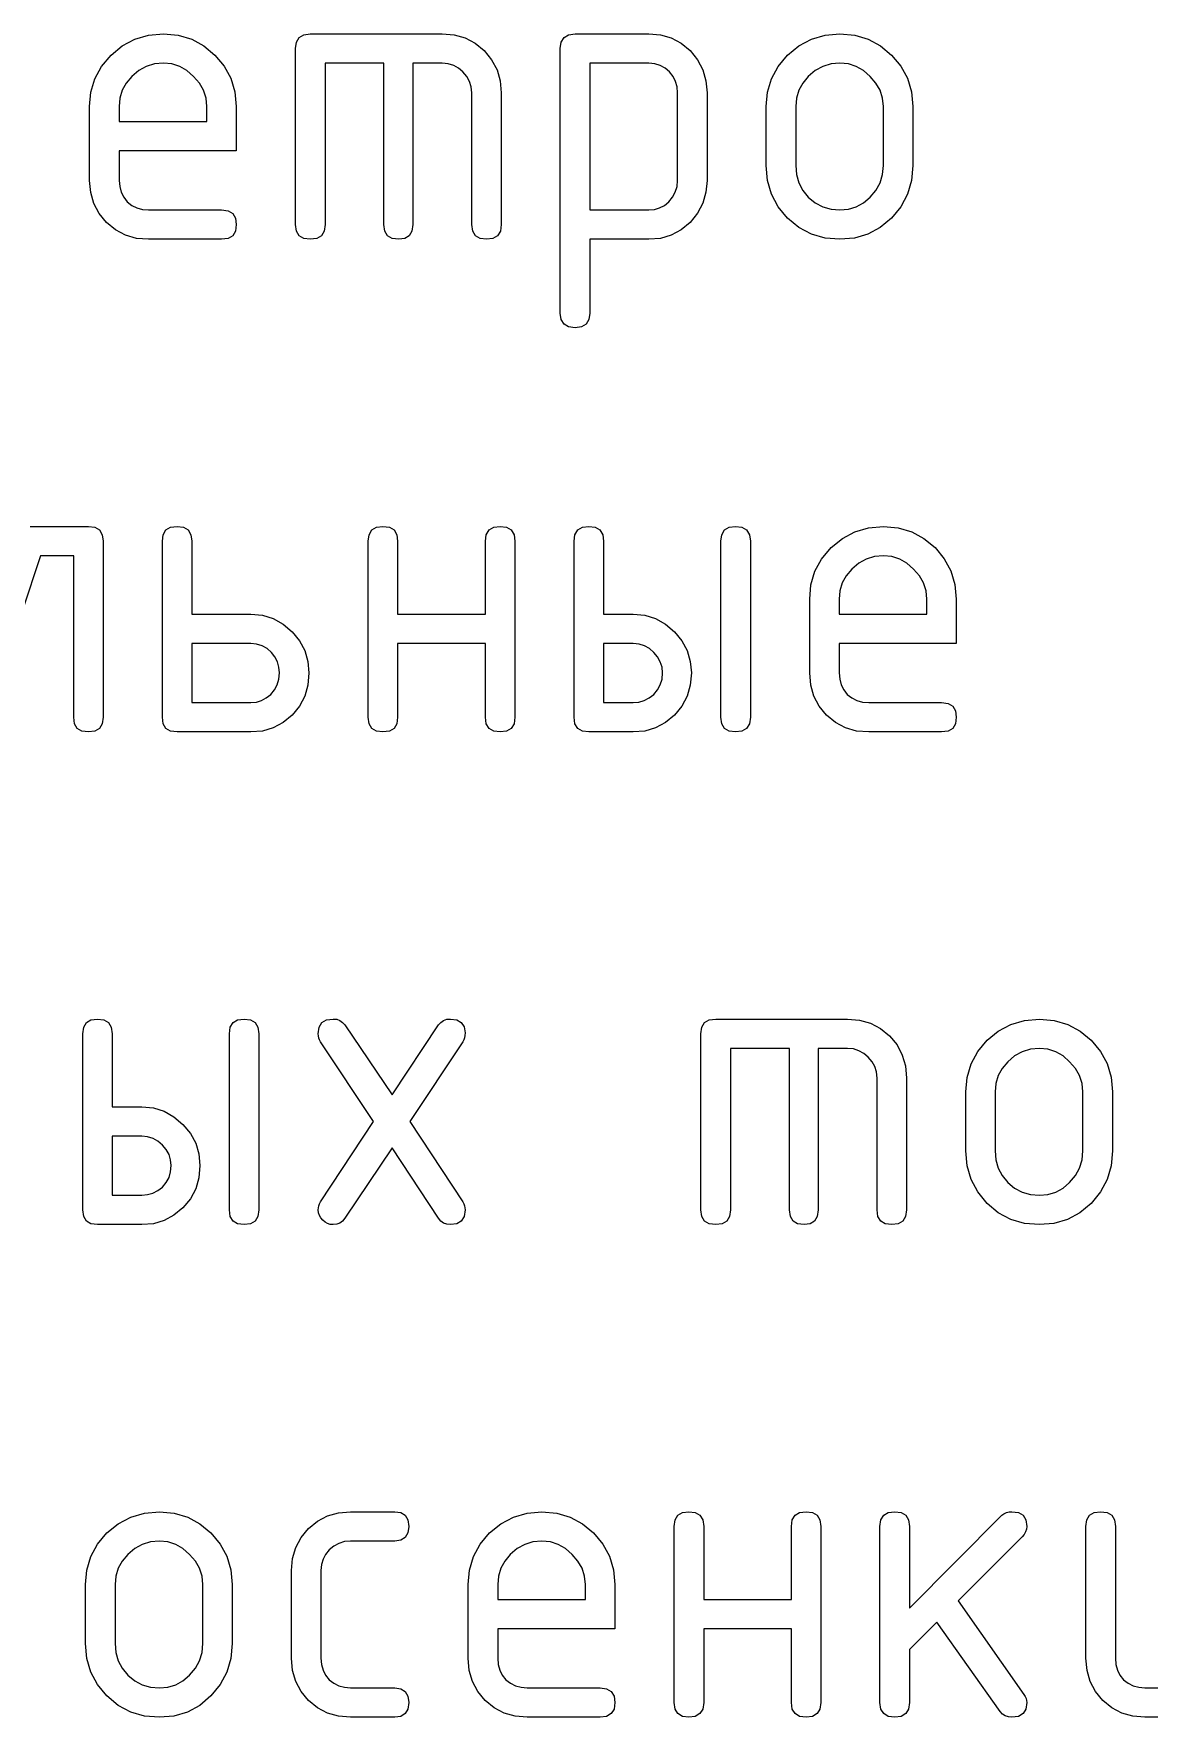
# Model space of a CAD drawing. Header units: millimetres. Extents: x 1 to 1188, y 1 to 840.
# Drawn here: x 1131.23 to 1139.57, y 36.9 to 49.49 of the extents above; entities that cross this region are included whole.
import ezdxf

# ---------------------------------------------------------------- set-up
doc = ezdxf.new("R2010")
doc.units = ezdxf.units.MM
doc.layers.add('GEOMETRY', color=7, linetype='Continuous')
doc.layers.add('TEXT_OUTLINE', color=7, linetype='Continuous')

msp = doc.modelspace()

# ---------------------------------------------------------------- linework, layer by layer
at = {"layer": 'GEOMETRY'}
for points in [[(1133.302, 49.487), (1134.289, 49.487)], [(1135.282, 49.487), (1135.833, 49.487)], [(1133.192, 48.06), (1133.192, 49.377)], [(1135.171, 47.398), (1135.171, 49.377)], [(1133.853, 48.06), (1133.853, 49.267), (1133.412, 49.267), (1133.412, 48.06)], [(1134.289, 49.267), (1134.068, 49.267), (1134.068, 48.06)], [(1135.392, 49.267), (1135.392, 48.17), (1135.833, 48.17)], [(1135.833, 49.267), (1135.392, 49.267)], [(1134.509, 48.06), (1134.509, 49.046)], [(1134.73, 49.046), (1134.73, 48.06)], [(1136.048, 48.391), (1136.048, 49.046)], [(1136.268, 49.046), (1136.268, 48.391)], [(1131.652, 48.391), (1131.652, 48.942)], [(1131.873, 48.942), (1131.873, 48.831), (1132.529, 48.831), (1132.529, 48.942)], [(1132.749, 48.942), (1132.749, 48.611), (1131.873, 48.611)], [(1136.711, 48.501), (1136.711, 48.942)], [(1136.931, 48.942), (1136.931, 48.501)], [(1137.587, 48.501), (1137.587, 48.942)], [(1137.808, 48.942), (1137.808, 48.501)], [(1131.873, 48.611), (1131.873, 48.391)], [(1132.093, 48.17), (1132.639, 48.17)], [(1132.639, 47.95), (1132.093, 47.95)], [(1135.833, 47.95), (1135.392, 47.95), (1135.392, 47.398)], [(1131.207, 45.804), (1131.643, 45.804)], [(1131.753, 45.694), (1131.753, 44.377)], [(1132.196, 44.377), (1132.196, 45.694)], [(1132.416, 45.694), (1132.416, 45.148), (1132.857, 45.148)], [(1133.735, 44.377), (1133.735, 45.694)], [(1133.955, 45.694), (1133.955, 45.148), (1134.611, 45.148), (1134.611, 45.694)], [(1134.832, 45.694), (1134.832, 44.377)], [(1135.274, 44.377), (1135.274, 45.694)], [(1135.495, 45.694), (1135.495, 45.148), (1135.715, 45.148)], [(1136.371, 44.377), (1136.371, 45.694)], [(1136.592, 45.694), (1136.592, 44.377)], [(1131.533, 44.377), (1131.533, 45.584), (1131.285, 45.584), (1130.871, 44.344)], [(1137.036, 44.708), (1137.036, 45.259)], [(1137.256, 45.259), (1137.256, 45.148), (1137.912, 45.148), (1137.912, 45.259)], [(1138.132, 45.259), (1138.132, 44.928), (1137.256, 44.928)], [(1132.857, 44.928), (1132.416, 44.928), (1132.416, 44.487), (1132.857, 44.487)], [(1133.955, 44.928), (1133.955, 44.377)], [(1134.611, 44.377), (1134.611, 44.928), (1133.955, 44.928)], [(1135.715, 44.928), (1135.495, 44.928), (1135.495, 44.487), (1135.715, 44.487)], [(1137.256, 44.928), (1137.256, 44.708)], [(1137.477, 44.487), (1138.022, 44.487)], [(1132.857, 44.267), (1132.306, 44.267)], [(1135.715, 44.267), (1135.385, 44.267)], [(1138.022, 44.267), (1137.477, 44.267)], [(1133.56, 42.077), (1133.913, 41.554), (1134.26, 42.077)], [(1136.333, 42.121), (1137.319, 42.121)], [(1131.601, 40.694), (1131.601, 42.011)], [(1131.821, 42.011), (1131.821, 41.465), (1132.042, 41.465)], [(1132.698, 40.694), (1132.698, 42.011)], [(1132.918, 42.011), (1132.918, 40.694)], [(1133.379, 40.754), (1133.775, 41.355), (1133.379, 41.951)], [(1134.442, 41.951), (1134.046, 41.355)], [(1136.222, 40.694), (1136.222, 42.011)], [(1136.884, 40.694), (1136.884, 41.901), (1136.443, 41.901), (1136.443, 40.694)], [(1137.319, 41.901), (1137.099, 41.901), (1137.099, 40.694)], [(1137.54, 40.694), (1137.54, 41.68)], [(1137.76, 41.68), (1137.76, 40.694)], [(1138.202, 41.135), (1138.202, 41.576)], [(1138.422, 41.576), (1138.422, 41.135)], [(1139.078, 41.135), (1139.078, 41.576)], [(1139.299, 41.576), (1139.299, 41.135)], [(1134.046, 41.355), (1134.442, 40.754)], [(1132.042, 41.245), (1131.821, 41.245), (1131.821, 40.804), (1132.042, 40.804)], [(1134.26, 40.633), (1133.913, 41.157), (1133.56, 40.633)], [(1132.042, 40.584), (1131.711, 40.584)], [(1133.603, 38.438), (1133.933, 38.438)], [(1137.782, 37.716), (1138.471, 38.411)], [(1136.022, 37.011), (1136.022, 38.328)], [(1136.243, 38.328), (1136.243, 37.782), (1136.899, 37.782), (1136.899, 38.328)], [(1137.119, 38.328), (1137.119, 37.011)], [(1137.561, 37.011), (1137.561, 38.328)], [(1137.782, 38.328), (1137.782, 37.716)], [(1139.101, 37.342), (1139.101, 38.328)], [(1139.321, 38.328), (1139.321, 37.342)], [(1139.542, 37.121), (1139.977, 37.121), (1139.977, 38.328)], [(1133.933, 38.218), (1133.603, 38.218)], [(1138.625, 38.251), (1138.146, 37.771), (1138.636, 37.071)], [(1131.622, 37.452), (1131.622, 37.893)], [(1131.843, 37.893), (1131.843, 37.452)], [(1132.499, 37.452), (1132.499, 37.893)], [(1132.719, 37.893), (1132.719, 37.452)], [(1133.162, 37.342), (1133.162, 37.997)], [(1133.382, 37.997), (1133.382, 37.342)], [(1134.483, 37.342), (1134.483, 37.893)], [(1134.703, 37.893), (1134.703, 37.782), (1135.359, 37.782), (1135.359, 37.893)], [(1135.58, 37.893), (1135.58, 37.562), (1134.703, 37.562)], [(1134.703, 37.562), (1134.703, 37.342)], [(1136.243, 37.562), (1136.243, 37.011)], [(1136.899, 37.011), (1136.899, 37.562), (1136.243, 37.562)], [(1138.46, 36.945), (1137.986, 37.612), (1137.782, 37.408), (1137.782, 37.011)], [(1133.603, 37.121), (1133.933, 37.121)], [(1134.924, 37.121), (1135.469, 37.121)], [(1133.933, 36.901), (1133.603, 36.901)], [(1135.469, 36.901), (1134.924, 36.901)], [(1140.088, 36.901), (1139.542, 36.901)]]:
    msp.add_lwpolyline(points, dxfattribs=at)
at = {"layer": 'TEXT_OUTLINE'}
for points in [[(1131.812, 49.328), (1131.896, 49.397), (1131.99, 49.447), (1132.092, 49.477), (1132.204, 49.487)], [(1132.204, 49.487), (1132.315, 49.477), (1132.416, 49.447), (1132.507, 49.397), (1132.589, 49.328)], [(1133.192, 49.377), (1133.199, 49.425), (1133.219, 49.46), (1133.253, 49.48), (1133.302, 49.487)], [(1134.289, 49.487), (1134.378, 49.479), (1134.46, 49.456), (1134.535, 49.416), (1134.603, 49.361)], [(1135.171, 49.377), (1135.178, 49.425), (1135.199, 49.46), (1135.233, 49.48), (1135.282, 49.487)], [(1135.833, 49.487), (1135.92, 49.479), (1136.001, 49.456), (1136.074, 49.416), (1136.142, 49.361)], [(1136.871, 49.328), (1136.955, 49.397), (1137.048, 49.447), (1137.151, 49.477), (1137.262, 49.487)], [(1137.262, 49.487), (1137.373, 49.477), (1137.474, 49.447), (1137.566, 49.397), (1137.648, 49.328)], [(1134.603, 49.361), (1134.658, 49.293), (1134.698, 49.218), (1134.722, 49.136), (1134.73, 49.046)], [(1136.142, 49.361), (1136.197, 49.293), (1136.237, 49.218), (1136.26, 49.136), (1136.268, 49.046)], [(1131.652, 48.942), (1131.662, 49.05), (1131.692, 49.151), (1131.742, 49.243), (1131.812, 49.328)], [(1132.204, 49.267), (1132.137, 49.261), (1132.075, 49.242), (1132.019, 49.211), (1131.967, 49.168)], [(1132.43, 49.168), (1132.38, 49.211), (1132.326, 49.242), (1132.267, 49.261), (1132.204, 49.267)], [(1132.589, 49.328), (1132.659, 49.245), (1132.709, 49.154), (1132.739, 49.053), (1132.749, 48.942)], [(1134.443, 49.201), (1134.41, 49.23), (1134.374, 49.25), (1134.333, 49.263), (1134.289, 49.267)], [(1135.987, 49.201), (1135.954, 49.23), (1135.918, 49.25), (1135.877, 49.263), (1135.833, 49.267)], [(1136.711, 48.942), (1136.721, 49.05), (1136.75, 49.151), (1136.8, 49.243), (1136.871, 49.328)], [(1137.262, 49.267), (1137.195, 49.261), (1137.134, 49.242), (1137.077, 49.211), (1137.025, 49.168)], [(1137.488, 49.168), (1137.438, 49.211), (1137.384, 49.242), (1137.326, 49.261), (1137.262, 49.267)], [(1137.648, 49.328), (1137.718, 49.245), (1137.768, 49.154), (1137.798, 49.053), (1137.808, 48.942)], [(1131.967, 49.168), (1131.925, 49.118), (1131.896, 49.064), (1131.879, 49.005), (1131.873, 48.942)], [(1132.529, 48.942), (1132.523, 49.005), (1132.504, 49.064), (1132.473, 49.118), (1132.43, 49.168)], [(1134.509, 49.046), (1134.505, 49.091), (1134.493, 49.131), (1134.472, 49.168), (1134.443, 49.201)], [(1136.048, 49.046), (1136.044, 49.091), (1136.033, 49.131), (1136.014, 49.168), (1135.987, 49.201)], [(1137.025, 49.168), (1136.984, 49.118), (1136.954, 49.064), (1136.937, 49.005), (1136.931, 48.942)], [(1137.587, 48.942), (1137.581, 49.005), (1137.562, 49.064), (1137.531, 49.118), (1137.488, 49.168)], [(1136.871, 48.109), (1136.8, 48.194), (1136.75, 48.287), (1136.721, 48.389), (1136.711, 48.501)], [(1136.931, 48.501), (1136.937, 48.434), (1136.954, 48.372), (1136.984, 48.316), (1137.025, 48.264)], [(1137.488, 48.264), (1137.531, 48.316), (1137.562, 48.372), (1137.581, 48.434), (1137.587, 48.501)], [(1137.808, 48.501), (1137.798, 48.389), (1137.768, 48.287), (1137.718, 48.194), (1137.648, 48.109)], [(1131.779, 48.076), (1131.723, 48.143), (1131.684, 48.218), (1131.66, 48.3), (1131.652, 48.391)], [(1131.873, 48.391), (1131.877, 48.345), (1131.888, 48.303), (1131.907, 48.265), (1131.934, 48.231)], [(1135.982, 48.231), (1136.011, 48.265), (1136.031, 48.303), (1136.044, 48.345), (1136.048, 48.391)], [(1136.268, 48.391), (1136.26, 48.303), (1136.237, 48.221), (1136.197, 48.146), (1136.142, 48.076)], [(1131.934, 48.231), (1131.968, 48.204), (1132.006, 48.185), (1132.048, 48.174), (1132.093, 48.17)], [(1135.833, 48.17), (1135.875, 48.174), (1135.914, 48.185), (1135.949, 48.204), (1135.982, 48.231)], [(1137.025, 48.264), (1137.077, 48.222), (1137.134, 48.193), (1137.195, 48.176), (1137.262, 48.17)], [(1137.262, 48.17), (1137.326, 48.176), (1137.384, 48.193), (1137.438, 48.222), (1137.488, 48.264)], [(1132.639, 48.17), (1132.687, 48.163), (1132.722, 48.142), (1132.742, 48.108), (1132.749, 48.06)], [(1137.262, 47.95), (1137.151, 47.959), (1137.048, 47.989), (1136.955, 48.039), (1136.871, 48.109)], [(1137.648, 48.109), (1137.563, 48.039), (1137.471, 47.989), (1137.371, 47.959), (1137.262, 47.95)], [(1132.093, 47.95), (1132.003, 47.957), (1131.921, 47.981), (1131.846, 48.02), (1131.779, 48.076)], [(1132.749, 48.06), (1132.742, 48.011), (1132.722, 47.977), (1132.687, 47.956), (1132.639, 47.95)], [(1133.302, 47.95), (1133.253, 47.956), (1133.219, 47.977), (1133.199, 48.011), (1133.192, 48.06)], [(1133.412, 48.06), (1133.405, 48.011), (1133.385, 47.977), (1133.35, 47.956), (1133.302, 47.95)], [(1133.964, 47.95), (1133.915, 47.956), (1133.88, 47.977), (1133.86, 48.011), (1133.853, 48.06)], [(1134.068, 48.06), (1134.062, 48.011), (1134.042, 47.977), (1134.009, 47.956), (1133.964, 47.95)], [(1134.619, 47.95), (1134.571, 47.956), (1134.536, 47.977), (1134.516, 48.011), (1134.509, 48.06)], [(1134.73, 48.06), (1134.723, 48.011), (1134.702, 47.977), (1134.667, 47.956), (1134.619, 47.95)], [(1136.142, 48.076), (1136.074, 48.02), (1136.001, 47.981), (1135.92, 47.957), (1135.833, 47.95)], [(1135.282, 47.288), (1135.233, 47.295), (1135.199, 47.316), (1135.178, 47.35), (1135.171, 47.398)], [(1135.392, 47.398), (1135.385, 47.35), (1135.364, 47.316), (1135.33, 47.295), (1135.282, 47.288)], [(1131.643, 45.804), (1131.691, 45.797), (1131.725, 45.777), (1131.746, 45.742), (1131.753, 45.694)], [(1132.196, 45.694), (1132.202, 45.742), (1132.223, 45.777), (1132.257, 45.797), (1132.306, 45.804)], [(1132.306, 45.804), (1132.354, 45.797), (1132.388, 45.777), (1132.409, 45.742), (1132.416, 45.694)], [(1133.735, 45.694), (1133.742, 45.742), (1133.762, 45.777), (1133.797, 45.797), (1133.845, 45.804)], [(1133.845, 45.804), (1133.893, 45.797), (1133.928, 45.777), (1133.948, 45.742), (1133.955, 45.694)], [(1134.611, 45.694), (1134.618, 45.742), (1134.639, 45.777), (1134.673, 45.797), (1134.722, 45.804)], [(1134.722, 45.804), (1134.77, 45.797), (1134.804, 45.777), (1134.825, 45.742), (1134.832, 45.694)], [(1135.274, 45.694), (1135.281, 45.742), (1135.302, 45.777), (1135.336, 45.797), (1135.385, 45.804)], [(1135.385, 45.804), (1135.433, 45.797), (1135.467, 45.777), (1135.488, 45.742), (1135.495, 45.694)], [(1136.371, 45.694), (1136.378, 45.742), (1136.398, 45.777), (1136.433, 45.797), (1136.481, 45.804)], [(1136.481, 45.804), (1136.529, 45.797), (1136.564, 45.777), (1136.585, 45.742), (1136.592, 45.694)], [(1137.195, 45.645), (1137.28, 45.714), (1137.373, 45.764), (1137.475, 45.794), (1137.587, 45.804)], [(1137.587, 45.804), (1137.698, 45.794), (1137.799, 45.764), (1137.89, 45.714), (1137.973, 45.645)], [(1137.036, 45.259), (1137.045, 45.367), (1137.075, 45.468), (1137.125, 45.56), (1137.195, 45.645)], [(1137.587, 45.584), (1137.52, 45.578), (1137.458, 45.559), (1137.402, 45.528), (1137.35, 45.485)], [(1137.813, 45.485), (1137.763, 45.528), (1137.709, 45.559), (1137.65, 45.578), (1137.587, 45.584)], [(1137.973, 45.645), (1138.042, 45.562), (1138.092, 45.471), (1138.122, 45.37), (1138.132, 45.259)], [(1137.35, 45.485), (1137.308, 45.435), (1137.279, 45.381), (1137.262, 45.322), (1137.256, 45.259)], [(1137.912, 45.259), (1137.906, 45.322), (1137.887, 45.381), (1137.856, 45.435), (1137.813, 45.485)], [(1132.857, 45.148), (1132.944, 45.14), (1133.025, 45.115), (1133.098, 45.074), (1133.166, 45.016)], [(1135.715, 45.148), (1135.803, 45.14), (1135.883, 45.115), (1135.957, 45.074), (1136.024, 45.016)], [(1133.166, 45.016), (1133.221, 44.949), (1133.261, 44.875), (1133.284, 44.795), (1133.292, 44.708)], [(1136.024, 45.016), (1136.079, 44.949), (1136.119, 44.875), (1136.143, 44.795), (1136.151, 44.708)], [(1133.011, 44.862), (1132.979, 44.891), (1132.942, 44.911), (1132.901, 44.924), (1132.857, 44.928)], [(1133.072, 44.708), (1133.068, 44.752), (1133.057, 44.792), (1133.038, 44.829), (1133.011, 44.862)], [(1135.87, 44.862), (1135.837, 44.891), (1135.8, 44.911), (1135.76, 44.924), (1135.715, 44.928)], [(1135.936, 44.708), (1135.932, 44.752), (1135.919, 44.792), (1135.899, 44.829), (1135.87, 44.862)], [(1133.006, 44.548), (1133.035, 44.582), (1133.055, 44.62), (1133.068, 44.662), (1133.072, 44.708)], [(1133.292, 44.708), (1133.284, 44.617), (1133.261, 44.535), (1133.221, 44.46), (1133.166, 44.393)], [(1135.87, 44.548), (1135.899, 44.582), (1135.919, 44.62), (1135.932, 44.662), (1135.936, 44.708)], [(1136.151, 44.708), (1136.143, 44.617), (1136.119, 44.535), (1136.079, 44.46), (1136.024, 44.393)], [(1137.162, 44.393), (1137.106, 44.46), (1137.067, 44.535), (1137.043, 44.617), (1137.036, 44.708)], [(1137.256, 44.708), (1137.26, 44.662), (1137.271, 44.62), (1137.29, 44.582), (1137.317, 44.548)], [(1132.857, 44.487), (1132.899, 44.491), (1132.938, 44.502), (1132.973, 44.521), (1133.006, 44.548)], [(1135.715, 44.487), (1135.758, 44.491), (1135.798, 44.502), (1135.835, 44.521), (1135.87, 44.548)], [(1137.317, 44.548), (1137.351, 44.521), (1137.389, 44.502), (1137.431, 44.491), (1137.477, 44.487)], [(1138.022, 44.487), (1138.07, 44.48), (1138.105, 44.459), (1138.125, 44.425), (1138.132, 44.377)], [(1131.643, 44.267), (1131.594, 44.273), (1131.56, 44.294), (1131.539, 44.328), (1131.533, 44.377)], [(1131.753, 44.377), (1131.746, 44.328), (1131.725, 44.294), (1131.691, 44.273), (1131.643, 44.267)], [(1132.306, 44.267), (1132.257, 44.273), (1132.223, 44.294), (1132.202, 44.328), (1132.196, 44.377)], [(1133.166, 44.393), (1133.098, 44.337), (1133.025, 44.298), (1132.944, 44.274), (1132.857, 44.267)], [(1133.845, 44.267), (1133.797, 44.273), (1133.762, 44.294), (1133.742, 44.328), (1133.735, 44.377)], [(1133.955, 44.377), (1133.948, 44.328), (1133.928, 44.294), (1133.893, 44.273), (1133.845, 44.267)], [(1134.722, 44.267), (1134.673, 44.273), (1134.639, 44.294), (1134.618, 44.328), (1134.611, 44.377)], [(1134.832, 44.377), (1134.825, 44.328), (1134.804, 44.294), (1134.77, 44.273), (1134.722, 44.267)], [(1135.385, 44.267), (1135.336, 44.273), (1135.302, 44.294), (1135.281, 44.328), (1135.274, 44.377)], [(1136.024, 44.393), (1135.957, 44.337), (1135.883, 44.298), (1135.803, 44.274), (1135.715, 44.267)], [(1136.481, 44.267), (1136.433, 44.273), (1136.398, 44.294), (1136.378, 44.328), (1136.371, 44.377)], [(1136.592, 44.377), (1136.585, 44.328), (1136.564, 44.294), (1136.529, 44.273), (1136.481, 44.267)], [(1137.477, 44.267), (1137.386, 44.274), (1137.304, 44.298), (1137.229, 44.337), (1137.162, 44.393)], [(1138.132, 44.377), (1138.125, 44.328), (1138.105, 44.294), (1138.07, 44.273), (1138.022, 44.267)], [(1131.601, 42.011), (1131.608, 42.059), (1131.628, 42.094), (1131.662, 42.114), (1131.711, 42.121)], [(1131.711, 42.121), (1131.759, 42.114), (1131.794, 42.094), (1131.814, 42.059), (1131.821, 42.011)], [(1132.698, 42.011), (1132.704, 42.059), (1132.725, 42.094), (1132.759, 42.114), (1132.808, 42.121)], [(1132.808, 42.121), (1132.856, 42.114), (1132.89, 42.094), (1132.911, 42.059), (1132.918, 42.011)], [(1133.362, 42.011), (1133.369, 42.059), (1133.389, 42.094), (1133.424, 42.114), (1133.472, 42.121)], [(1133.472, 42.121), (1133.5, 42.119), (1133.524, 42.11), (1133.544, 42.096), (1133.56, 42.077)], [(1134.26, 42.077), (1134.278, 42.096), (1134.299, 42.11), (1134.322, 42.119), (1134.349, 42.121)], [(1134.349, 42.121), (1134.397, 42.115), (1134.431, 42.095), (1134.452, 42.062), (1134.459, 42.017)], [(1136.222, 42.011), (1136.229, 42.059), (1136.25, 42.094), (1136.284, 42.114), (1136.333, 42.121)], [(1137.319, 42.121), (1137.409, 42.113), (1137.491, 42.09), (1137.566, 42.05), (1137.633, 41.995)], [(1138.362, 41.962), (1138.446, 42.031), (1138.539, 42.081), (1138.642, 42.111), (1138.753, 42.121)], [(1138.753, 42.121), (1138.864, 42.111), (1138.965, 42.081), (1139.057, 42.031), (1139.139, 41.962)], [(1133.379, 41.951), (1133.371, 41.965), (1133.366, 41.979), (1133.363, 41.995), (1133.362, 42.011)], [(1134.459, 42.017), (1134.458, 41.998), (1134.455, 41.981), (1134.45, 41.965), (1134.442, 41.951)], [(1137.633, 41.995), (1137.689, 41.927), (1137.728, 41.852), (1137.752, 41.77), (1137.76, 41.68)], [(1138.202, 41.576), (1138.212, 41.684), (1138.242, 41.785), (1138.292, 41.877), (1138.362, 41.962)], [(1139.139, 41.962), (1139.209, 41.879), (1139.259, 41.788), (1139.289, 41.687), (1139.299, 41.576)], [(1137.474, 41.835), (1137.441, 41.864), (1137.404, 41.884), (1137.364, 41.897), (1137.319, 41.901)], [(1137.54, 41.68), (1137.536, 41.725), (1137.523, 41.765), (1137.503, 41.802), (1137.474, 41.835)], [(1138.516, 41.802), (1138.475, 41.752), (1138.446, 41.698), (1138.428, 41.639), (1138.422, 41.576)], [(1138.753, 41.901), (1138.687, 41.895), (1138.625, 41.876), (1138.568, 41.845), (1138.516, 41.802)], [(1138.979, 41.802), (1138.93, 41.845), (1138.876, 41.876), (1138.817, 41.895), (1138.753, 41.901)], [(1139.078, 41.576), (1139.072, 41.639), (1139.054, 41.698), (1139.023, 41.752), (1138.979, 41.802)], [(1132.042, 41.465), (1132.129, 41.457), (1132.21, 41.432), (1132.283, 41.391), (1132.35, 41.333)], [(1132.35, 41.333), (1132.406, 41.266), (1132.445, 41.192), (1132.469, 41.112), (1132.477, 41.025)], [(1132.196, 41.179), (1132.163, 41.208), (1132.127, 41.228), (1132.086, 41.241), (1132.042, 41.245)], [(1132.262, 41.025), (1132.258, 41.069), (1132.246, 41.109), (1132.225, 41.146), (1132.196, 41.179)], [(1138.362, 40.743), (1138.292, 40.828), (1138.242, 40.921), (1138.212, 41.023), (1138.202, 41.135)], [(1138.422, 41.135), (1138.428, 41.068), (1138.446, 41.006), (1138.475, 40.95), (1138.516, 40.898)], [(1138.979, 40.898), (1139.023, 40.95), (1139.054, 41.006), (1139.072, 41.068), (1139.078, 41.135)], [(1139.299, 41.135), (1139.289, 41.023), (1139.259, 40.921), (1139.209, 40.828), (1139.139, 40.743)], [(1132.196, 40.865), (1132.225, 40.899), (1132.246, 40.937), (1132.258, 40.979), (1132.262, 41.025)], [(1132.477, 41.025), (1132.469, 40.934), (1132.445, 40.852), (1132.406, 40.777), (1132.35, 40.71)], [(1132.042, 40.804), (1132.084, 40.808), (1132.124, 40.819), (1132.161, 40.838), (1132.196, 40.865)], [(1138.516, 40.898), (1138.568, 40.856), (1138.625, 40.827), (1138.687, 40.81), (1138.753, 40.804)], [(1138.753, 40.804), (1138.817, 40.81), (1138.876, 40.827), (1138.93, 40.856), (1138.979, 40.898)], [(1131.711, 40.584), (1131.662, 40.59), (1131.628, 40.611), (1131.608, 40.645), (1131.601, 40.694)], [(1132.35, 40.71), (1132.283, 40.654), (1132.21, 40.615), (1132.129, 40.591), (1132.042, 40.584)], [(1132.808, 40.584), (1132.759, 40.59), (1132.725, 40.611), (1132.704, 40.645), (1132.698, 40.694)], [(1132.918, 40.694), (1132.911, 40.645), (1132.89, 40.611), (1132.856, 40.59), (1132.808, 40.584)], [(1133.362, 40.694), (1133.363, 40.71), (1133.366, 40.725), (1133.371, 40.74), (1133.379, 40.754)], [(1133.395, 40.617), (1133.381, 40.634), (1133.37, 40.652), (1133.364, 40.672), (1133.362, 40.694)], [(1134.459, 40.694), (1134.452, 40.645), (1134.431, 40.611), (1134.397, 40.59), (1134.349, 40.584)], [(1134.442, 40.754), (1134.45, 40.74), (1134.455, 40.725), (1134.458, 40.71), (1134.459, 40.694)], [(1136.333, 40.584), (1136.284, 40.59), (1136.25, 40.611), (1136.229, 40.645), (1136.222, 40.694)], [(1136.443, 40.694), (1136.436, 40.645), (1136.415, 40.611), (1136.381, 40.59), (1136.333, 40.584)], [(1136.994, 40.584), (1136.945, 40.59), (1136.911, 40.611), (1136.891, 40.645), (1136.884, 40.694)], [(1137.099, 40.694), (1137.092, 40.645), (1137.072, 40.611), (1137.039, 40.59), (1136.994, 40.584)], [(1137.65, 40.584), (1137.601, 40.59), (1137.567, 40.611), (1137.546, 40.645), (1137.54, 40.694)], [(1137.76, 40.694), (1137.753, 40.645), (1137.732, 40.611), (1137.698, 40.59), (1137.65, 40.584)], [(1138.753, 40.584), (1138.642, 40.593), (1138.539, 40.623), (1138.446, 40.673), (1138.362, 40.743)], [(1139.139, 40.743), (1139.055, 40.673), (1138.962, 40.623), (1138.862, 40.593), (1138.753, 40.584)], [(1133.472, 40.584), (1133.45, 40.586), (1133.431, 40.592), (1133.412, 40.602), (1133.395, 40.617)], [(1133.56, 40.633), (1133.544, 40.611), (1133.524, 40.596), (1133.5, 40.587), (1133.472, 40.584)], [(1134.349, 40.584), (1134.322, 40.587), (1134.299, 40.596), (1134.278, 40.611), (1134.26, 40.633)], [(1131.782, 38.279), (1131.866, 38.348), (1131.96, 38.398), (1132.062, 38.428), (1132.174, 38.438)], [(1132.174, 38.438), (1132.285, 38.428), (1132.386, 38.398), (1132.477, 38.348), (1132.559, 38.279)], [(1133.289, 38.312), (1133.355, 38.367), (1133.43, 38.407), (1133.513, 38.43), (1133.603, 38.438)], [(1133.933, 38.438), (1133.979, 38.431), (1134.012, 38.411), (1134.032, 38.376), (1134.038, 38.328)], [(1134.643, 38.279), (1134.727, 38.348), (1134.82, 38.398), (1134.923, 38.428), (1135.034, 38.438)], [(1135.034, 38.438), (1135.145, 38.428), (1135.246, 38.398), (1135.338, 38.348), (1135.42, 38.279)], [(1136.022, 38.328), (1136.029, 38.376), (1136.049, 38.411), (1136.084, 38.431), (1136.132, 38.438)], [(1136.132, 38.438), (1136.18, 38.431), (1136.215, 38.411), (1136.236, 38.376), (1136.243, 38.328)], [(1136.899, 38.328), (1136.905, 38.376), (1136.926, 38.411), (1136.96, 38.431), (1137.009, 38.438)], [(1137.009, 38.438), (1137.057, 38.431), (1137.091, 38.411), (1137.112, 38.376), (1137.119, 38.328)], [(1137.561, 38.328), (1137.568, 38.376), (1137.589, 38.411), (1137.623, 38.431), (1137.672, 38.438)], [(1137.672, 38.438), (1137.72, 38.431), (1137.754, 38.411), (1137.775, 38.376), (1137.782, 38.328)], [(1138.471, 38.411), (1138.488, 38.423), (1138.506, 38.431), (1138.526, 38.437), (1138.548, 38.438)], [(1138.548, 38.438), (1138.596, 38.431), (1138.631, 38.411), (1138.651, 38.376), (1138.658, 38.328)], [(1139.101, 38.328), (1139.108, 38.376), (1139.128, 38.411), (1139.162, 38.431), (1139.211, 38.438)], [(1139.211, 38.438), (1139.259, 38.431), (1139.294, 38.411), (1139.314, 38.376), (1139.321, 38.328)], [(1131.622, 37.893), (1131.632, 38.001), (1131.662, 38.102), (1131.712, 38.194), (1131.782, 38.279)], [(1132.559, 38.279), (1132.629, 38.196), (1132.679, 38.105), (1132.709, 38.004), (1132.719, 37.893)], [(1133.162, 37.997), (1133.17, 38.087), (1133.193, 38.169), (1133.233, 38.244), (1133.289, 38.312)], [(1134.038, 38.328), (1134.032, 38.28), (1134.012, 38.245), (1133.979, 38.225), (1133.933, 38.218)], [(1134.483, 37.893), (1134.493, 38.001), (1134.522, 38.102), (1134.572, 38.194), (1134.643, 38.279)], [(1135.42, 38.279), (1135.49, 38.196), (1135.54, 38.105), (1135.57, 38.004), (1135.58, 37.893)], [(1138.658, 38.328), (1138.656, 38.306), (1138.65, 38.287), (1138.64, 38.268), (1138.625, 38.251)], [(1132.174, 38.218), (1132.107, 38.212), (1132.045, 38.193), (1131.989, 38.162), (1131.937, 38.119)], [(1132.4, 38.119), (1132.35, 38.162), (1132.296, 38.193), (1132.237, 38.212), (1132.174, 38.218)], [(1133.443, 38.152), (1133.416, 38.119), (1133.397, 38.082), (1133.386, 38.042), (1133.382, 37.997)], [(1133.603, 38.218), (1133.557, 38.214), (1133.516, 38.201), (1133.478, 38.181), (1133.443, 38.152)], [(1135.034, 38.218), (1134.967, 38.212), (1134.906, 38.193), (1134.849, 38.162), (1134.797, 38.119)], [(1135.26, 38.119), (1135.21, 38.162), (1135.156, 38.193), (1135.098, 38.212), (1135.034, 38.218)], [(1131.937, 38.119), (1131.895, 38.069), (1131.866, 38.015), (1131.849, 37.956), (1131.843, 37.893)], [(1132.499, 37.893), (1132.493, 37.956), (1132.474, 38.015), (1132.443, 38.069), (1132.4, 38.119)], [(1134.797, 38.119), (1134.756, 38.069), (1134.726, 38.015), (1134.709, 37.956), (1134.703, 37.893)], [(1135.359, 37.893), (1135.353, 37.956), (1135.334, 38.015), (1135.303, 38.069), (1135.26, 38.119)], [(1131.782, 37.06), (1131.712, 37.145), (1131.662, 37.238), (1131.632, 37.34), (1131.622, 37.452)], [(1131.843, 37.452), (1131.849, 37.385), (1131.866, 37.323), (1131.895, 37.267), (1131.937, 37.215)], [(1132.4, 37.215), (1132.443, 37.267), (1132.474, 37.323), (1132.493, 37.385), (1132.499, 37.452)], [(1132.719, 37.452), (1132.709, 37.34), (1132.679, 37.238), (1132.629, 37.145), (1132.559, 37.06)], [(1133.289, 37.027), (1133.233, 37.094), (1133.193, 37.169), (1133.17, 37.251), (1133.162, 37.342)], [(1133.382, 37.342), (1133.386, 37.296), (1133.397, 37.254), (1133.416, 37.216), (1133.443, 37.182)], [(1134.61, 37.027), (1134.554, 37.094), (1134.514, 37.169), (1134.491, 37.251), (1134.483, 37.342)], [(1134.703, 37.342), (1134.707, 37.296), (1134.718, 37.254), (1134.737, 37.216), (1134.764, 37.182)], [(1139.228, 37.027), (1139.172, 37.094), (1139.132, 37.169), (1139.109, 37.251), (1139.101, 37.342)], [(1139.321, 37.342), (1139.325, 37.296), (1139.336, 37.254), (1139.355, 37.216), (1139.382, 37.182)], [(1131.937, 37.215), (1131.989, 37.173), (1132.045, 37.144), (1132.107, 37.127), (1132.174, 37.121)], [(1132.174, 37.121), (1132.237, 37.127), (1132.296, 37.144), (1132.35, 37.173), (1132.4, 37.215)], [(1133.443, 37.182), (1133.478, 37.155), (1133.516, 37.136), (1133.557, 37.125), (1133.603, 37.121)], [(1134.764, 37.182), (1134.799, 37.155), (1134.837, 37.136), (1134.878, 37.125), (1134.924, 37.121)], [(1139.382, 37.182), (1139.417, 37.155), (1139.455, 37.136), (1139.496, 37.125), (1139.542, 37.121)], [(1132.174, 36.901), (1132.062, 36.91), (1131.96, 36.94), (1131.866, 36.99), (1131.782, 37.06)], [(1132.559, 37.06), (1132.475, 36.99), (1132.383, 36.94), (1132.282, 36.91), (1132.174, 36.901)], [(1133.603, 36.901), (1133.513, 36.908), (1133.43, 36.932), (1133.355, 36.971), (1133.289, 37.027)], [(1133.933, 37.121), (1133.979, 37.114), (1134.012, 37.093), (1134.032, 37.059), (1134.038, 37.011)], [(1134.038, 37.011), (1134.032, 36.962), (1134.012, 36.928), (1133.979, 36.907), (1133.933, 36.901)], [(1134.924, 36.901), (1134.834, 36.908), (1134.751, 36.932), (1134.676, 36.971), (1134.61, 37.027)], [(1135.469, 37.121), (1135.517, 37.114), (1135.552, 37.093), (1135.573, 37.059), (1135.58, 37.011)], [(1135.58, 37.011), (1135.573, 36.962), (1135.552, 36.928), (1135.517, 36.907), (1135.469, 36.901)], [(1136.132, 36.901), (1136.084, 36.907), (1136.049, 36.928), (1136.029, 36.962), (1136.022, 37.011)], [(1136.243, 37.011), (1136.236, 36.962), (1136.215, 36.928), (1136.18, 36.907), (1136.132, 36.901)], [(1137.009, 36.901), (1136.96, 36.907), (1136.926, 36.928), (1136.905, 36.962), (1136.899, 37.011)], [(1137.119, 37.011), (1137.112, 36.962), (1137.091, 36.928), (1137.057, 36.907), (1137.009, 36.901)], [(1137.672, 36.901), (1137.623, 36.907), (1137.589, 36.928), (1137.568, 36.962), (1137.561, 37.011)], [(1137.782, 37.011), (1137.775, 36.962), (1137.754, 36.928), (1137.72, 36.907), (1137.672, 36.901)], [(1138.658, 37.011), (1138.651, 36.962), (1138.631, 36.928), (1138.596, 36.907), (1138.548, 36.901)], [(1138.636, 37.071), (1138.646, 37.057), (1138.653, 37.042), (1138.657, 37.027), (1138.658, 37.011)], [(1139.542, 36.901), (1139.452, 36.908), (1139.369, 36.932), (1139.295, 36.971), (1139.228, 37.027)], [(1138.548, 36.901), (1138.522, 36.903), (1138.498, 36.911), (1138.478, 36.925), (1138.46, 36.945)]]:
    msp.add_lwpolyline(points, dxfattribs=at)

doc.saveas('drawing.dxf')
